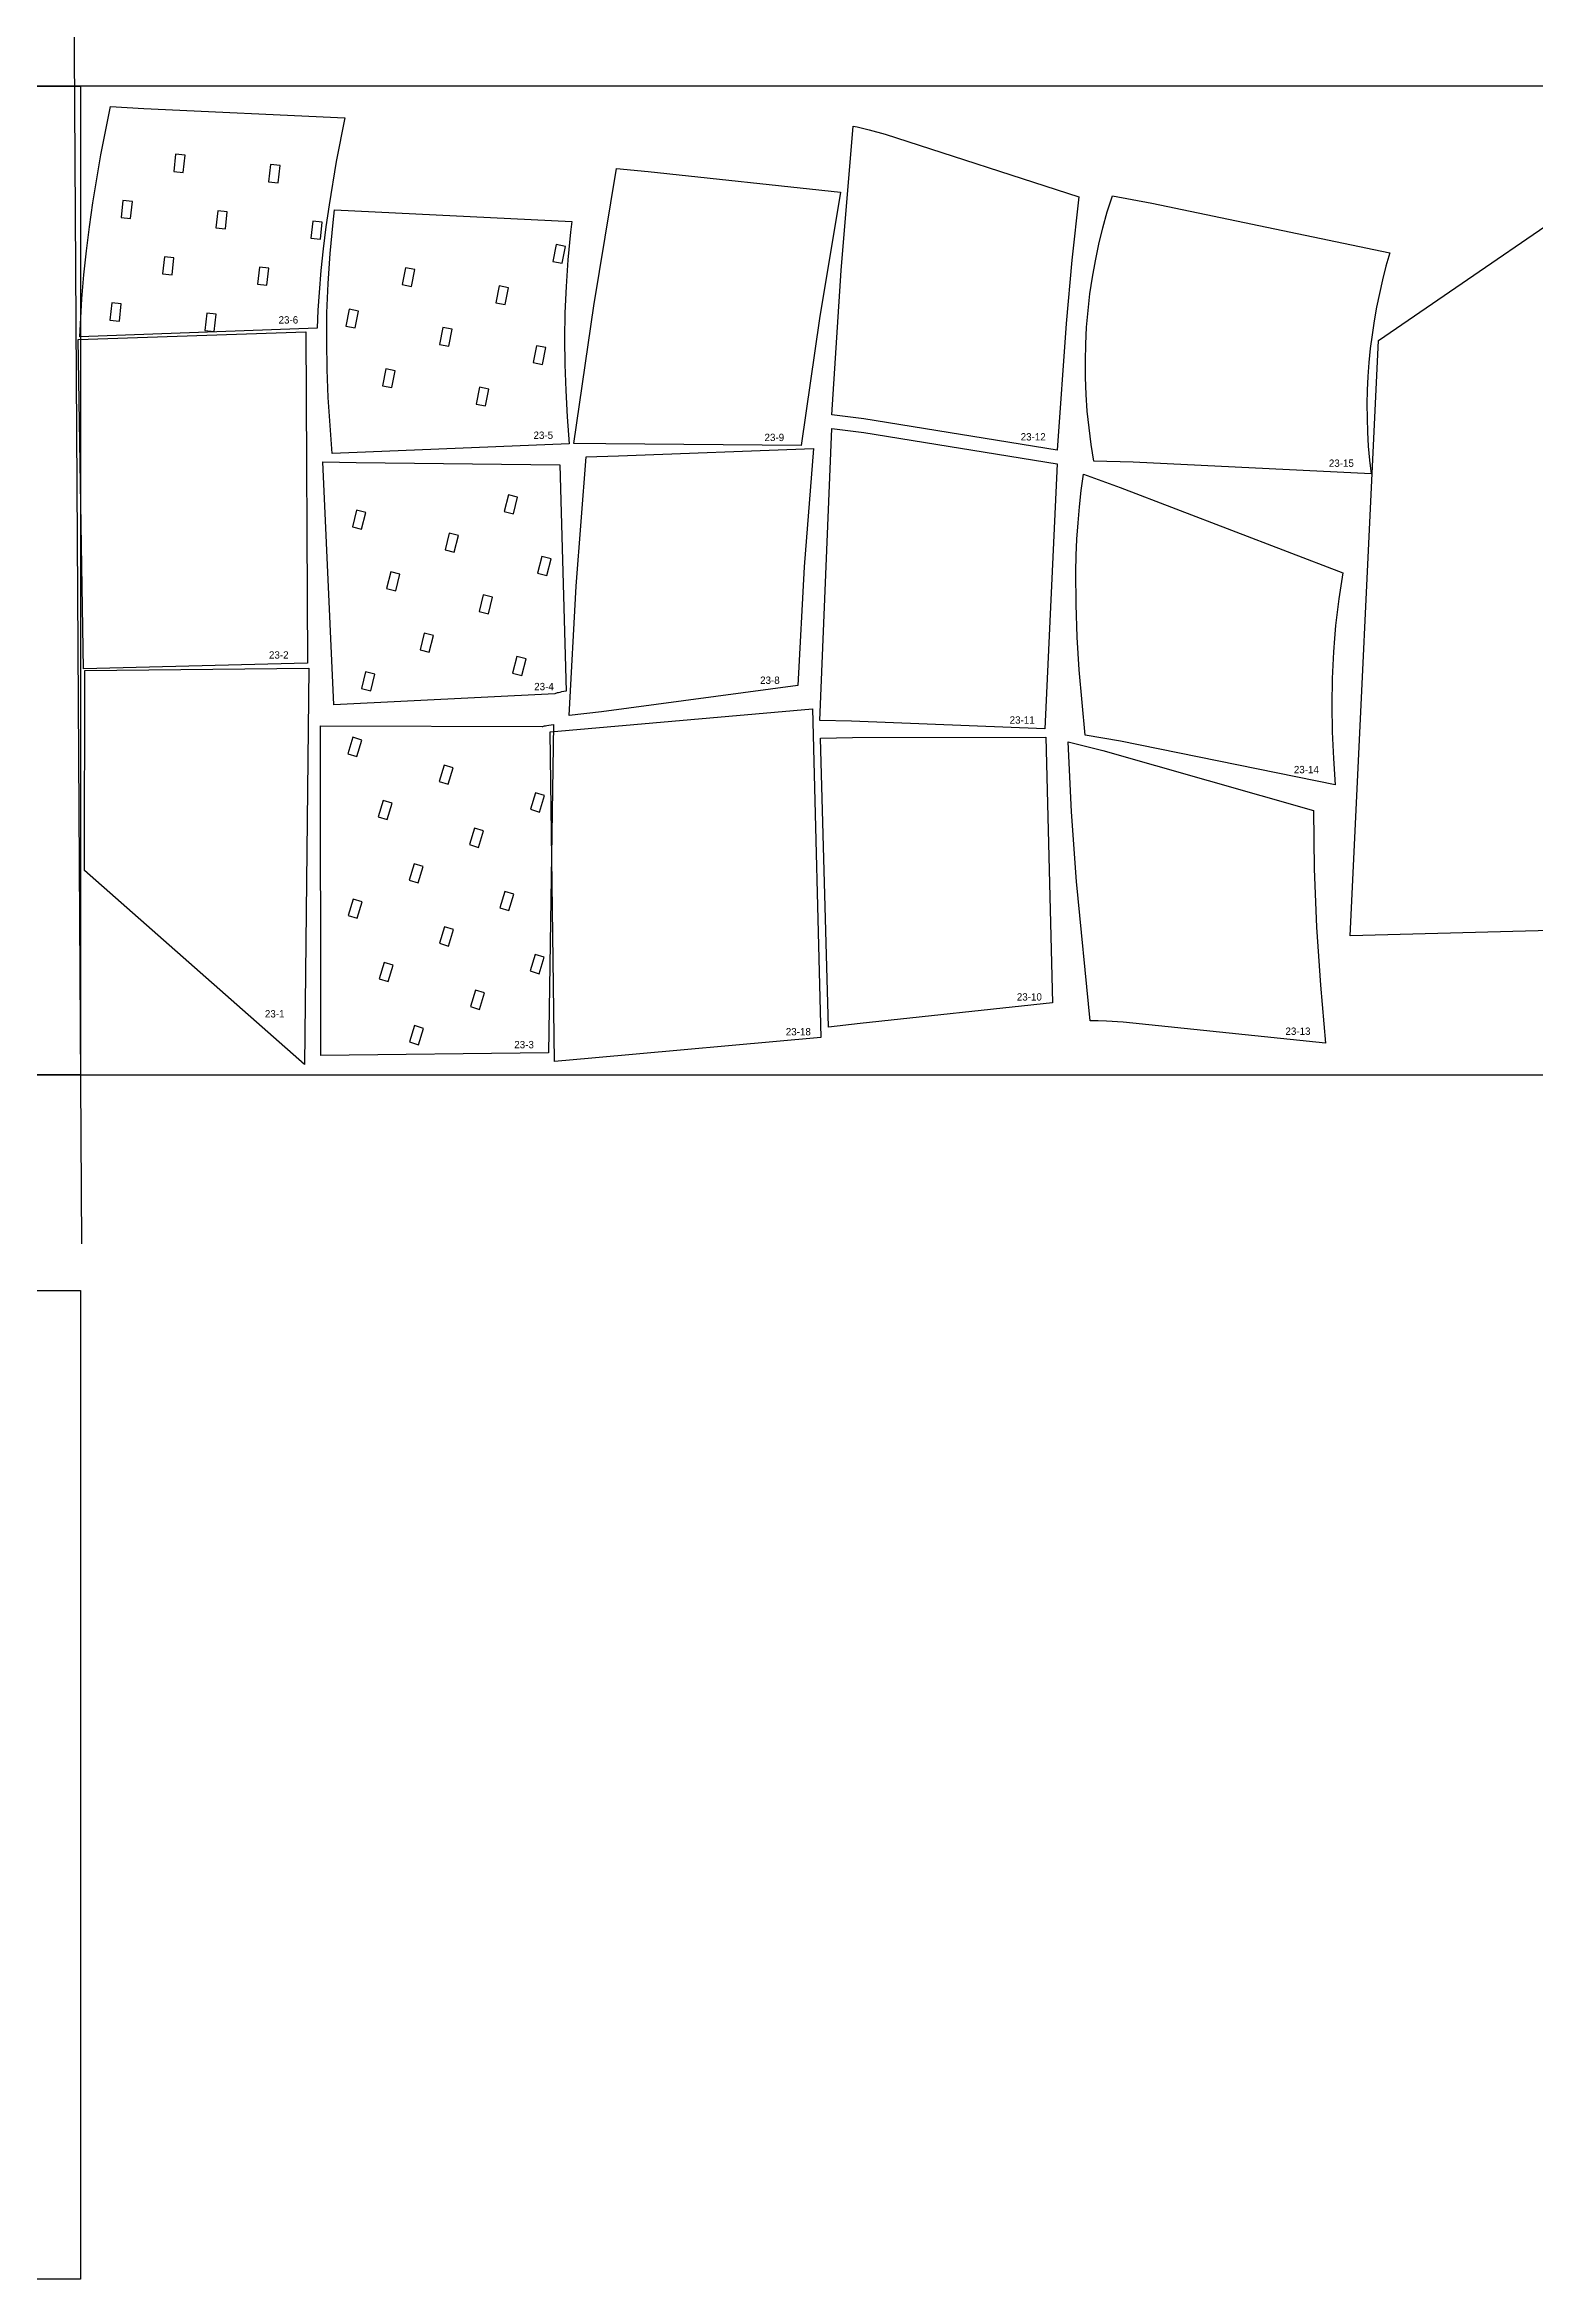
# Model space of a CAD drawing. Header units: millimetres. Extents: x 12942 to 18383, y 13072 to 17462.
# Drawn here: x 13592 to 13999, y 14113 to 14723 of the extents above; entities that cross this region are included whole.
import ezdxf

# ---------------------------------------------------------------- set-up
doc = ezdxf.new("R2010")
doc.units = ezdxf.units.MM
doc.header["$LTSCALE"] = 100
doc.header["$MEASUREMENT"] = 0
for name, color, linetype in [('CUT', 3, 'Continuous'), ('Default', 7, 'Continuous'), ('text', 1, 'Continuous')]:
    doc.layers.add(name, color=color, linetype=linetype)

msp = doc.modelspace()

# ---------------------------------------------------------------- linework, layer by layer
msp.add_lwpolyline([(13056.03, 14712.15), (13602.2, 14712.15), (13602.2, 14442.15), (13056.03, 14442.15)], close=True)
at = {"layer": 'CUT'}
for points in [[(13610.47, 14706.52), (13619.52, 14705.98), (13674.42, 14703.49), (13672.09, 14691.58), (13670.1, 14679.67), (13669.26, 14673.71), (13668.52, 14667.74), (13667.9, 14661.77), (13667.4, 14655.79), (13667.09, 14650.93), (13666.87, 14646.04), (13602.08, 14643.69), (13602.65, 14654.04), (13603.19, 14660.58), (13603.87, 14667.12), (13604.69, 14673.67), (13605.63, 14680.22), (13607.84, 14693.36), (13610.47, 14706.52)], [(13813.23, 14701.21), (13814.34, 14700.99), (13815.44, 14700.75), (13817.63, 14700.22), (13821.97, 14699.02), (13874.83, 14681.86), (13872.97, 14664.61), (13871.41, 14647.32), (13868.91, 14612.7), (13816.13, 14621.27), (13811.8, 14621.84), (13807.43, 14622.34), (13809.98, 14661.8), (13813.23, 14701.21)], [(13627.7, 14688.85), (13630.29, 14688.57), (13630.8, 14693.24), (13628.21, 14693.52), (13627.7, 14688.85)], [(14020.78, 14482.01), (13948.98, 14480.12), (13956.67, 14642.65), (14028.14, 14691.65), (14020.78, 14482.01)], [(13653.62, 14686.03), (13656.22, 14685.75), (13656.72, 14690.42), (13654.13, 14690.7), (13653.62, 14686.03)], [(13748.63, 14689.66), (13757.29, 14688.79), (13809.8, 14683.21), (13804.08, 14648.66), (13799.01, 14614.02), (13745.71, 14614.48), (13736.92, 14614.53), (13742.43, 14652.15), (13748.63, 14689.66)], [(13613.31, 14676.25), (13615.9, 14675.97), (13616.41, 14680.64), (13613.82, 14680.92), (13613.31, 14676.25)], [(13884, 14682.2), (13894.74, 14680.16), (13959.75, 14666.61), (13958.71, 14662.94), (13957.76, 14659.24), (13956.91, 14655.52), (13956.15, 14651.78), (13955.48, 14648.03), (13954.91, 14644.26), (13954.44, 14640.47), (13954.07, 14636.68), (13953.79, 14632.88), (13953.61, 14629.07), (13953.53, 14625.26), (13953.56, 14621.44), (13953.68, 14617.63), (13953.9, 14613.83), (13954.23, 14610.03), (13954.67, 14606.24), (13889.65, 14609.41), (13878.97, 14609.76), (13878.23, 14614.28), (13877.63, 14618.83), (13877.17, 14623.39), (13876.85, 14627.97), (13876.67, 14632.55), (13876.63, 14637.13), (13876.74, 14641.71), (13876.98, 14646.29), (13877.37, 14650.86), (13877.89, 14655.41), (13878.56, 14659.95), (13879.36, 14664.46), (13880.31, 14668.94), (13881.4, 14673.4), (13882.63, 14677.82), (13884, 14682.2)], [(13639.23, 14673.43), (13641.83, 14673.15), (13642.33, 14677.82), (13639.74, 14678.1), (13639.23, 14673.43)], [(13665.16, 14670.61), (13667.75, 14670.33), (13668.26, 14675), (13665.66, 14675.28), (13665.16, 14670.61)], [(13735.66, 14614.42), (13680.06, 14612.21), (13670.92, 14611.85), (13669.88, 14627.1), (13669.59, 14634.72), (13669.47, 14642.42), (13669.55, 14650.23), (13669.85, 14658.22), (13670.4, 14666.42), (13671.22, 14674.89), (13671.61, 14678.31), (13736.37, 14675.2), (13736.03, 14672.21), (13735.31, 14664.71), (13734.82, 14657.41), (13734.52, 14650.24), (13734.42, 14643.16), (13734.49, 14636.1), (13734.73, 14629), (13735.13, 14621.79), (13735.66, 14614.42)], [(13731.25, 14664.26), (13733.81, 14663.76), (13734.71, 14668.37), (13732.15, 14668.87), (13731.25, 14664.26)], [(13624.66, 14660.86), (13627.25, 14660.57), (13627.76, 14665.24), (13625.16, 14665.52), (13624.66, 14660.86)], [(13650.58, 14658.04), (13653.17, 14657.75), (13653.68, 14662.42), (13651.08, 14662.7), (13650.58, 14658.04)], [(13690.07, 14657.95), (13692.63, 14657.45), (13693.53, 14662.05), (13690.97, 14662.55), (13690.07, 14657.95)], [(13715.66, 14652.96), (13718.22, 14652.46), (13719.12, 14657.06), (13716.56, 14657.56), (13715.66, 14652.96)], [(13610.27, 14648.26), (13612.86, 14647.98), (13613.37, 14652.64), (13610.77, 14652.92), (13610.27, 14648.26)], [(13636.19, 14645.44), (13638.78, 14645.16), (13639.29, 14649.82), (13636.7, 14650.1), (13636.19, 14645.44)], [(13674.67, 14646.6), (13677.23, 14646.1), (13678.13, 14650.71), (13675.57, 14651.21), (13674.67, 14646.6)], [(13663.78, 14645.03), (13664.24, 14554.56), (13603.07, 14553.05), (13601.6, 14642.9), (13663.78, 14645.03)], [(13700.27, 14641.61), (13702.82, 14641.11), (13703.72, 14645.72), (13701.16, 14646.22), (13700.27, 14641.61)], [(13725.86, 14636.62), (13728.42, 14636.12), (13729.32, 14640.73), (13726.76, 14641.23), (13725.86, 14636.62)], [(13684.68, 14630.31), (13687.24, 14629.81), (13688.14, 14634.41), (13685.58, 14634.91), (13684.68, 14630.31)], [(13710.27, 14625.32), (13712.83, 14624.82), (13713.73, 14629.42), (13711.17, 14629.92), (13710.27, 14625.32)], [(13807.43, 14618.64), (13811.8, 14618.14), (13816.13, 14617.56), (13868.91, 14609), (13865.53, 14536.62), (13812.8, 14538.75), (13804.12, 14538.92), (13807.43, 14618.64)], [(13740.35, 14610.87), (13749.13, 14611.22), (13802.39, 14613.18), (13799.82, 14580.84), (13798.14, 14548.44), (13744.5, 14541.3), (13735.66, 14540.29), (13737.55, 14575.61), (13740.35, 14610.87)], [(13733.17, 14608.68), (13734.9, 14546.95), (13733.6, 14546.7), (13733.12, 14546.6), (13732.74, 14546.51), (13732.44, 14546.43), (13732.19, 14546.35), (13731.99, 14546.28), (13731.8, 14546.21), (13671.39, 14543.21), (13668.38, 14609.51), (13677.53, 14609.4), (13733.17, 14608.68)], [(13717.93, 14595.97), (13720.46, 14595.33), (13721.6, 14599.89), (13719.07, 14600.52), (13717.93, 14595.97)], [(13717.93, 14595.97), (13720.46, 14595.33), (13721.6, 14599.89), (13719.07, 14600.52), (13717.93, 14595.97)], [(13876.62, 14534.92), (13874.95, 14552.72), (13874.4, 14561.65), (13874.08, 14570.58), (13874.05, 14579.5), (13874.16, 14583.96), (13874.35, 14588.41), (13874.64, 14592.86), (13875.02, 14597.29), (13875.51, 14601.72), (13876.11, 14606.14), (13886.16, 14602.49), (13946.97, 14579.28), (13946.36, 14575.7), (13945.82, 14572.11), (13945.36, 14568.51), (13944.96, 14564.9), (13944.64, 14561.28), (13944.38, 14557.66), (13944.05, 14550.4), (13943.96, 14543.12), (13944.07, 14535.85), (13944.37, 14528.57), (13944.83, 14521.31), (13886.21, 14533.28), (13876.62, 14534.92)], [(13676.48, 14591.82), (13679.01, 14591.18), (13680.15, 14595.74), (13677.62, 14596.37), (13676.48, 14591.82)], [(13701.78, 14585.49), (13704.31, 14584.86), (13705.45, 14589.41), (13702.92, 14590.04), (13701.78, 14585.49)], [(13727.07, 14579.17), (13729.6, 14578.53), (13730.74, 14583.09), (13728.21, 14583.72), (13727.07, 14579.17)], [(13685.81, 14574.97), (13688.34, 14574.34), (13689.48, 14578.89), (13686.95, 14579.52), (13685.81, 14574.97)], [(13711.1, 14568.65), (13713.63, 14568.01), (13714.77, 14572.57), (13712.24, 14573.2), (13711.1, 14568.65)], [(13711.1, 14568.65), (13713.63, 14568.01), (13714.77, 14572.57), (13712.24, 14573.2), (13711.1, 14568.65)], [(13694.95, 14558.17), (13697.48, 14557.54), (13698.62, 14562.09), (13696.09, 14562.72), (13694.95, 14558.17)], [(13664.61, 14553.24), (13663.43, 14445.04), (13603.33, 14497.93), (13603.42, 14552.58), (13664.61, 14553.24)], [(13678.98, 14547.65), (13681.51, 14547.02), (13682.64, 14551.57), (13680.11, 14552.2), (13678.98, 14547.65)], [(13720.24, 14551.85), (13722.77, 14551.21), (13723.91, 14555.77), (13721.38, 14556.4), (13720.24, 14551.85)], [(13802.09, 14542.06), (13804.38, 14452.35), (13741.83, 14446.76), (13731.67, 14445.86), (13730.53, 14535.86), (13802.09, 14542.06)], [(13730.08, 14448.19), (13667.86, 14447.45), (13667.78, 14537.45), (13728.27, 14537.25), (13728.46, 14537.31), (13728.67, 14537.37), (13728.92, 14537.43), (13729.23, 14537.5), (13729.61, 14537.57), (13730.09, 14537.65), (13731.4, 14537.83), (13730.08, 14448.19)], [(13675.22, 14529.85), (13677.72, 14529.09), (13679.09, 14533.58), (13676.59, 14534.34), (13675.22, 14529.85)], [(13804.35, 14534.12), (13813.03, 14534.31), (13865.8, 14534.38), (13867.66, 14461.84), (13815.16, 14456.16), (13806.52, 14455.18), (13804.35, 14534.12)], [(13877.92, 14456.88), (13874.19, 14494.93), (13872.86, 14513.99), (13871.95, 14533.08), (13881.39, 14530.73), (13938.94, 14514.33), (13939.12, 14498.43), (13939.77, 14482.53), (13940.82, 14466.65), (13942.2, 14450.8), (13886.92, 14456.56), (13882.43, 14456.82), (13880.17, 14456.89), (13879.05, 14456.9), (13877.92, 14456.88)], [(13700.17, 14522.26), (13702.66, 14521.5), (13704.03, 14525.99), (13701.54, 14526.75), (13700.17, 14522.26)], [(13683.51, 14512.61), (13686, 14511.85), (13687.37, 14516.34), (13684.87, 14517.1), (13683.51, 14512.61)], [(13725.12, 14514.67), (13727.61, 14513.91), (13728.98, 14518.4), (13726.48, 14519.16), (13725.12, 14514.67)], [(13708.45, 14505.02), (13710.95, 14504.26), (13712.31, 14508.75), (13709.82, 14509.51), (13708.45, 14505.02)], [(13691.97, 14495.32), (13694.47, 14494.56), (13695.83, 14499.05), (13693.34, 14499.81), (13691.97, 14495.32)], [(13691.97, 14495.32), (13694.47, 14494.56), (13695.83, 14499.05), (13693.34, 14499.81), (13691.97, 14495.32)], [(13716.74, 14487.78), (13719.23, 14487.02), (13720.6, 14491.51), (13718.1, 14492.27), (13716.74, 14487.78)], [(13675.31, 14485.67), (13677.8, 14484.91), (13679.17, 14489.4), (13676.68, 14490.16), (13675.31, 14485.67)], [(13700.25, 14478.08), (13702.75, 14477.32), (13704.12, 14481.81), (13701.62, 14482.57), (13700.25, 14478.08)], [(13683.77, 14468.38), (13686.27, 14467.62), (13687.64, 14472.11), (13685.14, 14472.87), (13683.77, 14468.38)], [(13725.02, 14470.54), (13727.51, 14469.79), (13728.88, 14474.28), (13726.38, 14475.04), (13725.02, 14470.54)], [(13708.72, 14460.79), (13711.21, 14460.03), (13712.58, 14464.52), (13710.09, 14465.28), (13708.72, 14460.79)], [(13692.06, 14451.14), (13694.55, 14450.38), (13695.92, 14454.87), (13693.42, 14455.63), (13692.06, 14451.14)]]:
    msp.add_lwpolyline(points, dxfattribs=at)
at = {"layer": 'Default'}
msp.add_line((13597.79, 15170.86), (13602.48, 14396.01), dxfattribs=at)
msp.add_lwpolyline([(13056.03, 14712.15), (13056.03, 14442.15), (15556.03, 14442.15), (15556.03, 14712.15), (13056.03, 14712.15)], dxfattribs=at)
msp.add_lwpolyline([(13056.03, 14383.32), (13602.2, 14383.32), (13602.2, 14113.32), (13056.03, 14113.32)], close=True, dxfattribs=at)

# ---------------------------------------------------------------- texts
at = {"layer": 'text', "char_height": 2, "width": 9.39, "attachment_point": 1}
for s, insert in [('23-6', (13656.33, 14649.3)), ('23-5', (13725.94, 14617.81)), ('23-9', (13789.03, 14617.21)), ('23-12', (13858.97, 14617.37)), ('23-15', (13943.12, 14610.18)), ('23-2', (13653.71, 14557.82)), ('23-4', (13726.13, 14549.19)), ('23-8', (13787.82, 14550.92)), ('23-11', (13855.96, 14540.06)), ('23-14', (13933.57, 14526.52)), ('23-1', (13652.6, 14459.84)), ('23-10', (13857.92, 14464.45)), ('23-18', (13794.83, 14454.95)), ('23-13', (13931.27, 14455.09)), ('23-3', (13720.69, 14451.43))]:
    msp.add_mtext(s, dxfattribs=dict(at, insert=insert))

doc.saveas('drawing.dxf')
